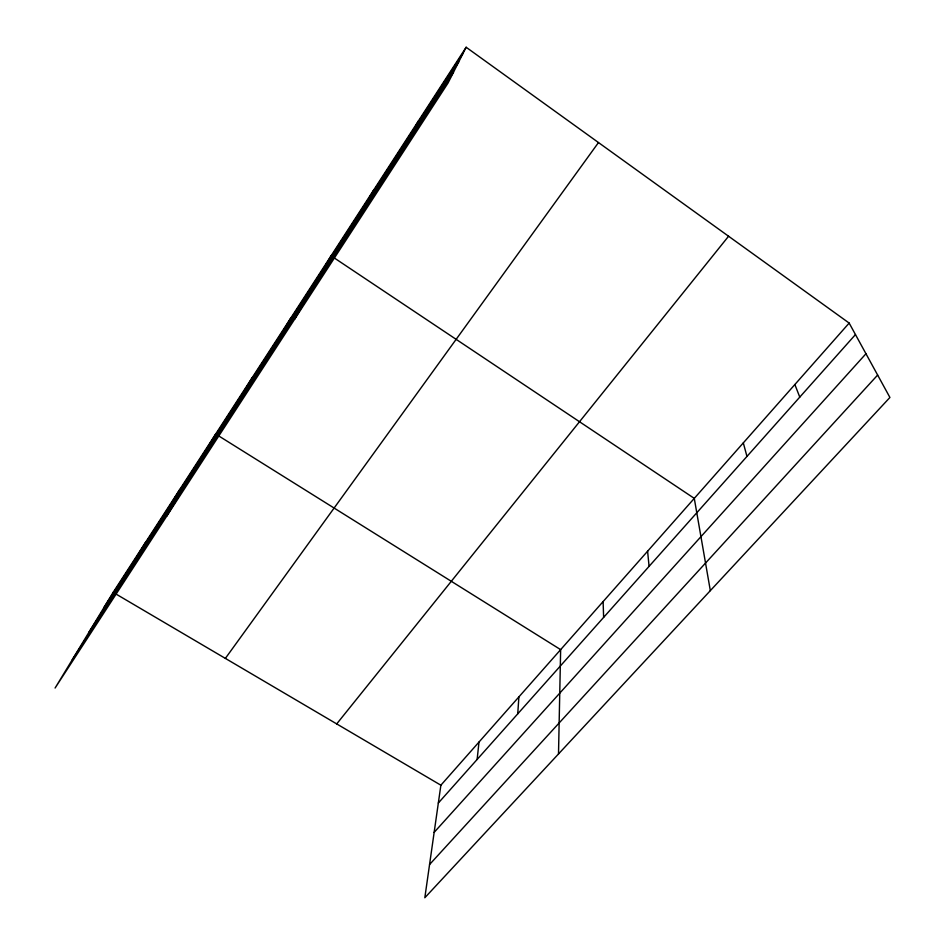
<?xml version="1.0" encoding="UTF-8"?>
<svg xmlns="http://www.w3.org/2000/svg" width="945" height="945" viewBox="0 0 945 945"><rect width="100%" height="100%" fill="white"/><g stroke="black" fill="none" stroke-linecap="round" stroke-linejoin="round"><path stroke-width="1.42" d="M558.507 753.945L560.645 649.64L215.684 434.027L166.592 516.348M517.742 713.853L518.888 696.902M477.13 759.473L478.997 742.049M849.165 323.072L440.878 785.2L424.825 897.75L889.918 397.467L849.165 323.072L466.145 47.25L113.152 592.373L55.082 688.043L448.036 83.018L466.145 47.25M414.796 127.717L418.635 120.617M368.881 198.58L373.688 190.039M294.627 319.209L331.081 255.823L694.28 498.381L710.333 590.637M284.256 329.203L290.658 318.252M245.168 389.541L252.244 377.575M171.612 503.071L179.845 489.38M136.99 556.534L145.695 542.111M103.997 607.446L463.369 52.731M88.901 632.323L458.727 61.897M72.304 659.669L453.529 72.163M225.359 658.405L598.48 142.553M336.704 723.917L728.571 236.238M438.326 803.037L855.461 334.577M434.145 832.38L865.963 353.749M429.562 864.521L877.645 375.059M113.152 592.373L440.878 785.2M794.863 384.532L799.777 397.124M743.313 442.886L746.963 456.435M647.597 551.218L649.073 566.374M603.111 601.575L603.631 617.404"/></g></svg>
